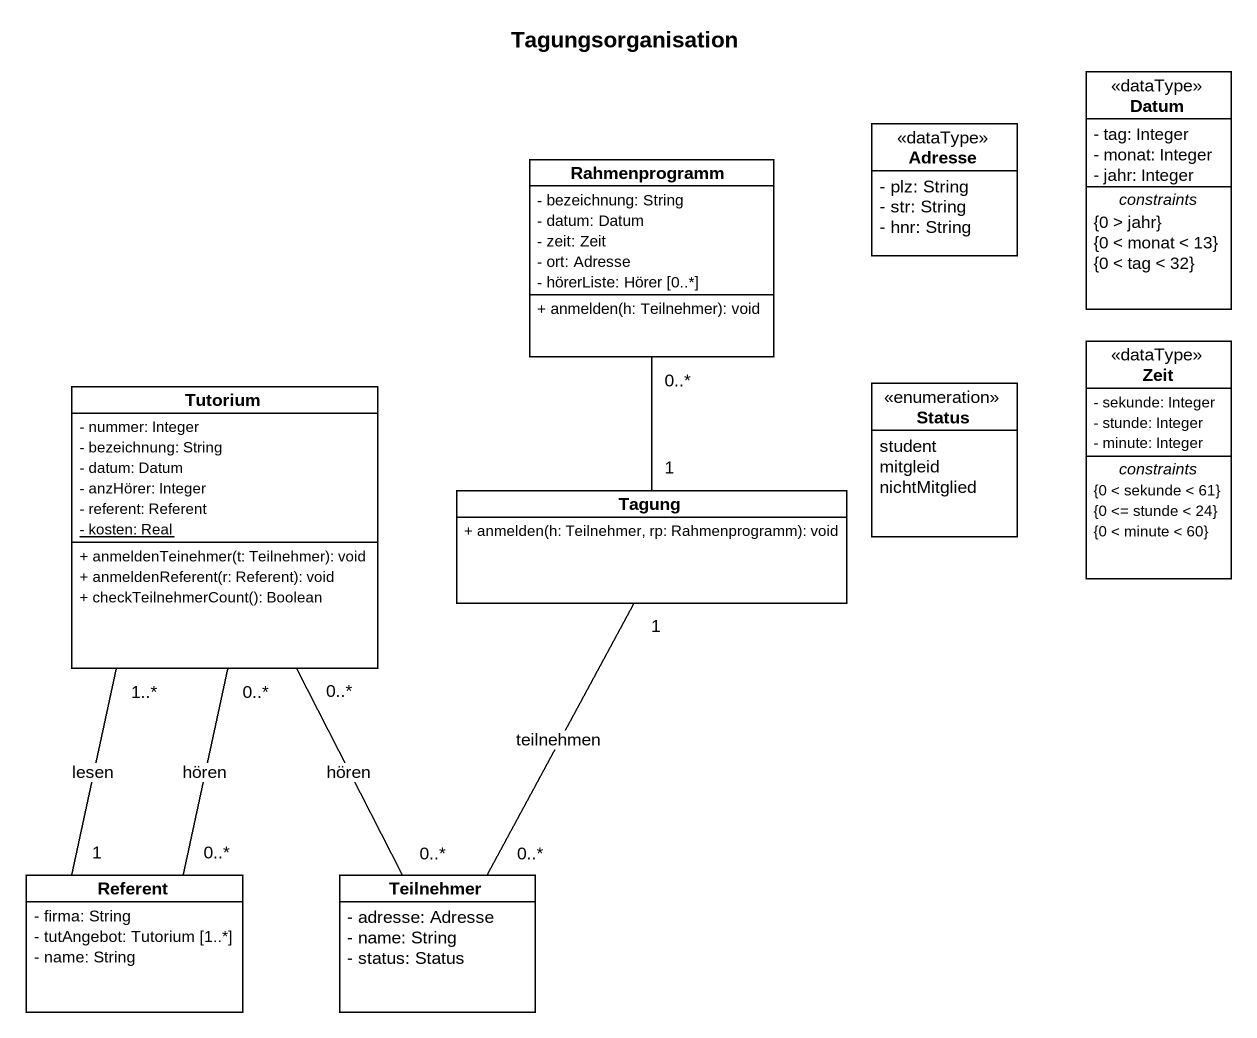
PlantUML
@startuml
title Tagungsorganisation
hide circle
hide empty members
skinparam classAttributeIconSize 0
class Adresse <<dataType>> {
  - plz: String
  - str: String
  - hnr: String
}
class Datum <<dataType>> {
  - tag: Integer
  - monat: Integer
  - jahr: Integer
  -- constraints --
  {0 > jahr}
  {0 < monat < 13}
  {0 < tag < 32}
}
class Rahmenprogramm {
  - bezeichnung: String
  - datum: Datum
  - zeit: Zeit
  - ort: Adresse
  - hörerListe: Hörer [0..*]
  + anmelden(h: Teilnehmer): void
}
class Zeit <<dataType>> {
  - sekunde: Integer
  - stunde: Integer
  - minute: Integer
  -- constraints --
  {0 < sekunde < 61}
  {0 <= stunde < 24}
  {0 < minute < 60}
}
class Tutorium {
  - nummer: Integer
  - bezeichnung: String
  - datum: Datum
  - anzHörer: Integer
  - referent: Referent
  {static} - kosten: Real
  + anmeldenTeinehmer(t: Teilnehmer): void
  + anmeldenReferent(r: Referent): void
  + checkTeilnehmerCount(): Boolean
}
enum Status {
  student
  mitgleid
  nichtMitglied
}
class Tagung {
  + anmelden(h: Teilnehmer, rp: Rahmenprogramm): void
}
class Referent {
  - firma: String
  - tutAngebot: Tutorium [1..*]
  - name: String
}
class Teilnehmer {
  - adresse: Adresse
  - name: String
  - status: Status
}
Tagung "1" -up- "0..*" Rahmenprogramm
Referent "1" -up- "1..*" Tutorium : lesen
Referent "0..*" -up- "0..*" Tutorium : hören
Teilnehmer "0..*" -up- "0..*" Tutorium : hören
Teilnehmer "0..*" -up- "1" Tagung : teilnehmen
@enduml
